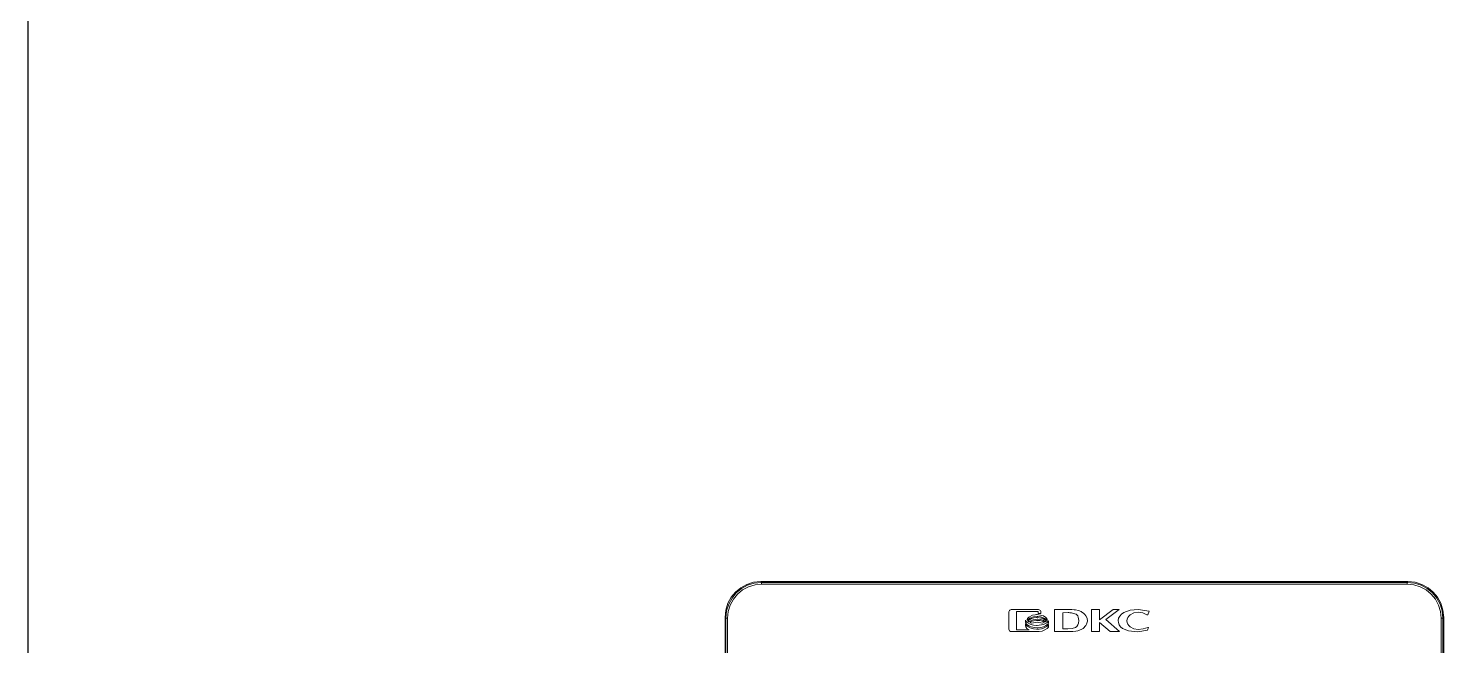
# Model space of a CAD drawing. Header units: millimetres. Extents: x -6000 to 26000, y -6000 to 26000.
# Drawn here: x 75.1 to 131.3, y -3529 to -3504.5 of the extents above; entities that cross this region are included whole.
import ezdxf

# ---------------------------------------------------------------- set-up
doc = ezdxf.new("R2010")
doc.units = ezdxf.units.MM
doc.header["$MEASUREMENT"] = 0
doc.layers.add('Чертеж и Рисунок_Ном._пера__21', color=7, linetype='Continuous', lineweight=30)
doc.layers.add('Чертеж и Рисунок_Ном._пера__7', color=7, linetype='Continuous', lineweight=15)

msp = doc.modelspace()

# ---------------------------------------------------------------- linework, layer by layer
at = {"layer": 'Чертеж и Рисунок_Ном._пера__21', "color": 7, "linetype": 'Continuous', "lineweight": 30}
msp.add_line((75.114, -3562.674), (75.114, -3312.276), dxfattribs=at)
at = {"layer": 'Чертеж и Рисунок_Ном._пера__7', "color": 7, "linetype": 'Continuous', "lineweight": 15}
for p, q in [((104.209, -3526.494), (104.178, -3526.463)), ((129.857, -3526.463), (104.178, -3526.463)), ((104.209, -3526.494), (104.209, -3526.564)), ((129.826, -3526.494), (104.209, -3526.494)), ((129.826, -3526.564), (104.209, -3526.564)), ((129.826, -3526.494), (129.857, -3526.463)), ((129.826, -3526.564), (129.826, -3526.494)), ((102.76, -3527.881), (102.791, -3527.912)), ((102.76, -3553.56), (102.76, -3527.881)), ((102.791, -3527.912), (102.791, -3553.529)), ((102.861, -3527.912), (102.791, -3527.912)), ((102.861, -3527.912), (102.861, -3553.529)), ((114.027, -3527.667), (114.027, -3528.354)), ((115.202, -3527.576), (114.117, -3527.576)), ((114.319, -3527.645), (115.183, -3527.645)), ((114.319, -3528.377), (114.319, -3527.645)), ((114.679, -3527.993), (114.679, -3528.086)), ((114.927, -3528.11), (115.144, -3528.072)), ((115.144, -3528.072), (115.36, -3528.11)), ((115.183, -3527.645), (115.183, -3527.725)), ((115.183, -3527.725), (115.292, -3527.725)), ((115.292, -3527.725), (115.292, -3527.667)), ((115.6, -3528.108), (115.6, -3528.014)), ((116.422, -3527.573), (115.836, -3527.576)), ((115.836, -3527.576), (115.836, -3528.446)), ((116.379, -3527.693), (116.163, -3527.696)), ((116.163, -3527.696), (116.163, -3528.338)), ((117.307, -3527.576), (117.307, -3528.446)), ((117.615, -3527.576), (117.307, -3527.576)), ((117.615, -3527.984), (117.615, -3527.576)), ((118.167, -3527.576), (117.615, -3527.984)), ((117.876, -3527.961), (118.401, -3527.576)), ((118.413, -3528.446), (117.876, -3527.961)), ((118.401, -3527.576), (118.167, -3527.576)), ((119.583, -3527.637), (119.146, -3527.565)), ((119.491, -3527.788), (119.531, -3527.788)), ((119.531, -3527.788), (119.583, -3527.637)), ((131.175, -3553.529), (131.175, -3527.912)), ((131.175, -3527.912), (131.244, -3527.912)), ((131.244, -3527.912), (131.275, -3527.881)), ((131.244, -3553.529), (131.244, -3527.912)), ((131.275, -3553.56), (131.275, -3527.881)), ((114.117, -3528.446), (115.202, -3528.446)), ((114.828, -3528.378), (114.319, -3528.377)), ((114.679, -3528.141), (114.679, -3528.237)), ((115.36, -3528.11), (115.438, -3528.078)), ((115.6, -3528.258), (115.6, -3528.162)), ((115.836, -3528.446), (116.392, -3528.442)), ((116.163, -3528.338), (116.36, -3528.335)), ((116.392, -3528.442), (116.397, -3528.442)), ((117.307, -3528.446), (117.618, -3528.446)), ((117.618, -3528.08), (118.035, -3528.446)), ((117.618, -3528.446), (117.618, -3528.08)), ((118.035, -3528.446), (118.413, -3528.446)), ((119.143, -3528.457), (119.528, -3528.396)), ((119.528, -3528.396), (119.567, -3528.285)), ((119.567, -3528.285), (119.534, -3528.285))]:
    msp.add_line(p, q, dxfattribs=at)
at = {"layer": 'Чертеж и Рисунок_Ном._пера__7', "color": 7, "linetype": 'Continuous', "lineweight": 15, "flags": 128}
for points in [[(104.178, -3526.463), (103.89, -3526.492), (103.621, -3526.577), (103.381, -3526.708), (103.175, -3526.878), (103.005, -3527.084), (102.874, -3527.324), (102.789, -3527.593), (102.76, -3527.881)], [(102.791, -3527.912), (102.821, -3527.624), (102.905, -3527.355), (103.036, -3527.115), (103.206, -3526.909), (103.412, -3526.739), (103.652, -3526.608), (103.921, -3526.524), (104.209, -3526.494)], [(104.209, -3526.564), (103.949, -3526.589), (103.693, -3526.666), (103.458, -3526.792), (103.256, -3526.959), (103.089, -3527.161), (102.963, -3527.396), (102.886, -3527.652), (102.861, -3527.912)], [(131.244, -3527.912), (131.215, -3527.624), (131.131, -3527.355), (130.999, -3527.115), (130.829, -3526.909), (130.624, -3526.739), (130.383, -3526.608), (130.114, -3526.524), (129.826, -3526.494)], [(131.175, -3527.912), (131.15, -3527.652), (131.072, -3527.396), (130.946, -3527.161), (130.78, -3526.959), (130.578, -3526.792), (130.342, -3526.666), (130.087, -3526.589), (129.826, -3526.564)], [(131.275, -3527.881), (131.246, -3527.593), (131.162, -3527.324), (131.03, -3527.084), (130.86, -3526.878), (130.655, -3526.708), (130.414, -3526.577), (130.145, -3526.492), (129.857, -3526.463)], [(114.117, -3527.576), (114.089, -3527.58), (114.064, -3527.593), (114.043, -3527.615), (114.03, -3527.643), (114.027, -3527.667)], [(115.144, -3528.2), (115.116, -3528.2), (115.005, -3528.189), (114.951, -3528.178), (114.868, -3528.152), (114.75, -3528.086), (114.699, -3528.031), (114.679, -3527.993)], [(115.144, -3527.773), (115.116, -3527.774), (115.061, -3527.778), (114.965, -3527.799), (114.818, -3527.872), (114.762, -3527.932), (114.744, -3527.966)], [(114.744, -3527.966), (114.749, -3527.979), (114.755, -3527.991), (114.762, -3528.002)], [(114.762, -3528.002), (114.779, -3527.98), (114.854, -3527.918), (114.996, -3527.861), (115.144, -3527.844)], [(115.144, -3527.885), (115.116, -3527.886), (115.006, -3527.9), (114.921, -3527.926), (114.797, -3528.003), (114.778, -3528.023)], [(114.778, -3528.023), (114.788, -3528.033), (114.798, -3528.043), (114.816, -3528.057)], [(114.816, -3528.057), (114.839, -3528.04), (114.939, -3527.99), (114.992, -3527.974), (115.144, -3527.956)], [(115.144, -3528.001), (115.116, -3528.002), (115.006, -3528.016), (114.952, -3528.031), (114.85, -3528.078)], [(115.548, -3527.973), (115.536, -3527.948), (115.488, -3527.888), (115.39, -3527.824), (115.216, -3527.777), (115.144, -3527.773)], [(115.144, -3527.844), (115.172, -3527.844), (115.283, -3527.859), (115.448, -3527.927), (115.517, -3527.991), (115.528, -3528.005)], [(115.511, -3528.024), (115.492, -3528.004), (115.402, -3527.942), (115.323, -3527.911), (115.144, -3527.885)], [(115.144, -3527.956), (115.172, -3527.957), (115.283, -3527.971), (115.367, -3527.997), (115.472, -3528.057)], [(115.438, -3528.078), (115.414, -3528.064), (115.31, -3528.023), (115.255, -3528.01), (115.144, -3528.001)], [(115.6, -3528.014), (115.585, -3528.038), (115.523, -3528.097), (115.391, -3528.162), (115.313, -3528.183), (115.229, -3528.196), (115.144, -3528.2)], [(115.292, -3527.667), (115.288, -3527.639), (115.275, -3527.614), (115.253, -3527.592), (115.225, -3527.579), (115.202, -3527.576)], [(115.472, -3528.057), (115.483, -3528.049), (115.494, -3528.04), (115.511, -3528.024)], [(115.528, -3528.005), (115.536, -3527.994), (115.542, -3527.984), (115.548, -3527.973)], [(116.36, -3528.335), (116.532, -3528.323), (116.669, -3528.281), (116.722, -3528.239), (116.76, -3528.184), (116.784, -3528.106), (116.793, -3528.01)], [(116.513, -3527.705), (116.444, -3527.697), (116.403, -3527.694), (116.379, -3527.693)], [(116.91, -3527.663), (116.886, -3527.649), (116.78, -3527.611), (116.671, -3527.589), (116.616, -3527.582), (116.519, -3527.575), (116.422, -3527.573)], [(116.793, -3528.01), (116.777, -3527.875), (116.757, -3527.827), (116.727, -3527.789), (116.689, -3527.761), (116.64, -3527.738), (116.513, -3527.705)], [(116.76, -3528.414), (116.787, -3528.407), (116.891, -3528.366), (116.965, -3528.321), (117.078, -3528.204), (117.107, -3528.151), (117.138, -3528.034), (117.126, -3527.917), (117.079, -3527.818), (117.042, -3527.77), (117, -3527.728), (116.91, -3527.663)], [(119.146, -3527.565), (118.84, -3527.599), (118.589, -3527.692), (118.492, -3527.757), (118.419, -3527.83), (118.373, -3527.912), (118.357, -3528)], [(118.357, -3528), (118.367, -3528.09), (118.396, -3528.172), (118.45, -3528.251), (118.527, -3528.318), (118.769, -3528.419), (119.143, -3528.457)], [(118.704, -3528.02), (118.712, -3527.952), (118.739, -3527.887), (118.78, -3527.83), (118.836, -3527.779), (118.979, -3527.705), (119.154, -3527.678)], [(119.154, -3528.362), (118.979, -3528.335), (118.836, -3528.262), (118.78, -3528.211), (118.739, -3528.153), (118.712, -3528.088), (118.704, -3528.02)], [(119.154, -3527.678), (119.338, -3527.708), (119.491, -3527.788)], [(114.027, -3528.354), (114.034, -3528.39), (114.053, -3528.419), (114.082, -3528.438), (114.099, -3528.444), (114.117, -3528.446)], [(114.679, -3528.086), (114.691, -3528.112), (114.738, -3528.169), (114.842, -3528.234), (114.904, -3528.257), (114.968, -3528.275), (115.033, -3528.286), (115.144, -3528.293)], [(115.144, -3528.348), (115.116, -3528.347), (115.005, -3528.336), (114.951, -3528.325), (114.868, -3528.299), (114.75, -3528.233), (114.699, -3528.179), (114.679, -3528.141)], [(114.679, -3528.237), (114.691, -3528.263), (114.738, -3528.32), (114.828, -3528.378)], [(114.85, -3528.078), (114.875, -3528.091), (114.9, -3528.101), (114.927, -3528.11)], [(115.144, -3528.293), (115.172, -3528.293), (115.283, -3528.282), (115.338, -3528.271), (115.391, -3528.255), (115.472, -3528.221), (115.575, -3528.143), (115.6, -3528.108)], [(115.6, -3528.162), (115.585, -3528.185), (115.523, -3528.245), (115.391, -3528.31), (115.313, -3528.331), (115.229, -3528.344), (115.144, -3528.348)], [(115.202, -3528.446), (115.23, -3528.444), (115.34, -3528.423), (115.444, -3528.382), (115.539, -3528.325), (115.591, -3528.273), (115.6, -3528.258)], [(116.397, -3528.442), (116.425, -3528.442), (116.48, -3528.441), (116.536, -3528.438)], [(116.536, -3528.438), (116.563, -3528.437), (116.674, -3528.428), (116.76, -3528.414)], [(119.534, -3528.285), (119.354, -3528.343), (119.154, -3528.362)]]:
    msp.add_lwpolyline(points, dxfattribs=at)

doc.saveas('drawing.dxf')
